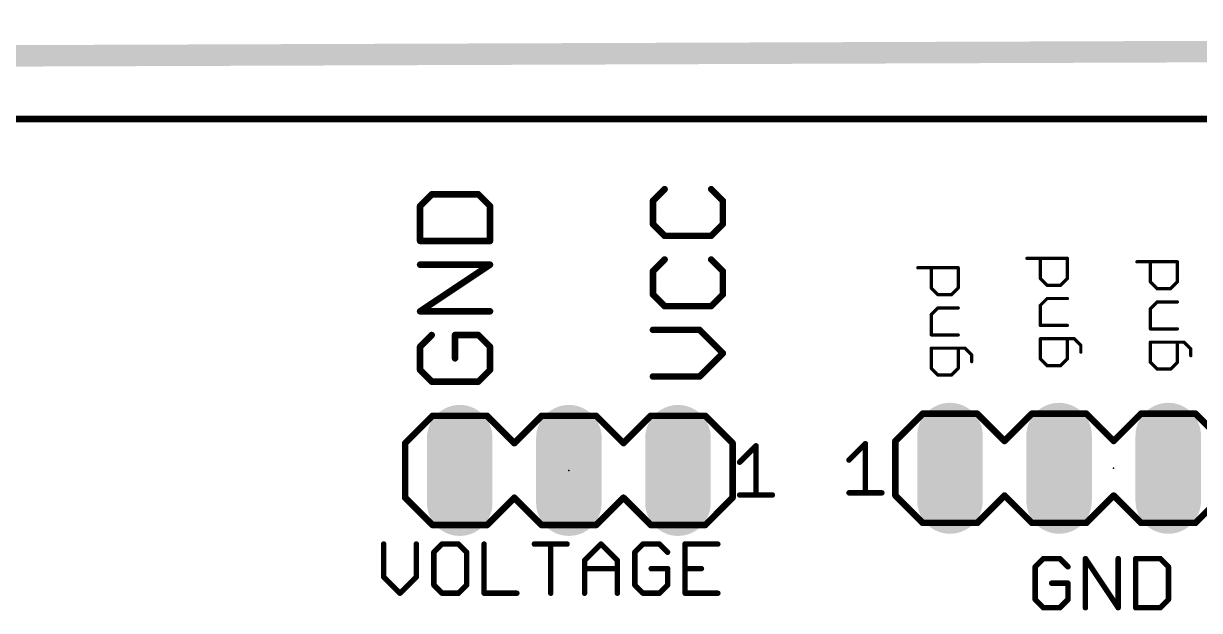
# Model space of a CAD drawing. Extents: x -18 to 155, y -13 to 99.
# Drawn here: x 10.21 to 37.58, y 85.56 to 99.22 of the extents above; entities that cross this region are included whole.
import ezdxf

# ---------------------------------------------------------------- set-up
doc = ezdxf.new("R2010")
doc.units = 0
for name, color, linetype in [('1', 22, 'CONTINUOUS'), ('17', 82, 'CONTINUOUS'), ('20', 253, 'CONTINUOUS'), ('21', 253, 'CONTINUOUS'), ('23', 7, 'CONTINUOUS'), ('25', 253, 'CONTINUOUS'), ('51', 253, 'CONTINUOUS')]:
    doc.layers.add(name, color=color, linetype=linetype)

# ---------------------------------------------------------------- blocks, each defined once
blk = doc.blocks.new('RECT')
blk.add_solid([(-0.5, -0.5), (0.5, -0.5), (-0.5, 0.5), (0.5, 0.5)])
blk = doc.blocks.new('LONGP100')
at = {"const_width": 1}
blk.add_lwpolyline([(-0.5, 0), (0.5, 0)], dxfattribs=at)
at = {"const_width": 0.5}
for points in [[(-0.5, 0.25, 1), (-0.5, -0.25)], [(0.5, -0.25, 1), (0.5, 0.25)]]:
    blk.add_lwpolyline(points, format="xyb", dxfattribs=at)

msp = doc.modelspace()

# ---------------------------------------------------------------- linework, layer by layer
at = {"layer": '1', "const_width": 0.5}
msp.add_lwpolyline([(-17.4, 98.37), (151.16, 98.97)], dxfattribs=at)
at = {"layer": '20', "const_width": 0.1524}
msp.add_lwpolyline([(-12, 97), (144, 97)], dxfattribs=at)
at = {"layer": '21'}
for points, const_width in [([(19.09, 89.455), (19.725, 90.09)], 0.1524), ([(19.725, 90.09), (20.995, 90.09)], 0.1524), ([(20.995, 90.09), (21.63, 89.455)], 0.1524), ([(21.63, 89.455), (22.265, 90.09)], 0.1524), ([(22.265, 90.09), (23.535, 90.09)], 0.1524), ([(23.535, 90.09), (24.17, 89.455)], 0.1524), ([(24.17, 89.455), (24.805, 90.09)], 0.1524), ([(24.805, 90.09), (26.075, 90.09)], 0.1524), ([(26.71, 89.455), (26.075, 90.09)], 0.1524), ([(31.135, 90.14), (30.5, 89.505)], 0.1524), ([(31.135, 90.14), (32.405, 90.14)], 0.1524), ([(32.405, 90.14), (33.04, 89.505)], 0.1524), ([(33.04, 89.505), (33.675, 90.14)], 0.1524), ([(33.675, 90.14), (34.945, 90.14)], 0.1524), ([(34.945, 90.14), (35.58, 89.505)], 0.1524), ([(35.58, 89.505), (36.215, 90.14)], 0.1524), ([(36.215, 90.14), (37.485, 90.14)], 0.1524), ([(37.485, 90.14), (38.12, 89.505)], 0.1524), ([(19.09, 88.185), (19.09, 89.455)], 0.1524), ([(26.71, 88.185), (26.71, 89.455)], 0.1524), ([(29.4205, 89.0611), (29.8018, 89.4425)], 0.127), ([(29.8018, 89.4425), (29.8018, 88.2985)], 0.127), ([(30.5, 89.505), (30.5, 88.235)], 0.1524), ([(26.8741, 89.0112), (27.2554, 89.3925)], 0.127), ([(27.2554, 89.3925), (27.2554, 88.2485)], 0.127), ([(19.725, 87.55), (19.09, 88.185)], 0.1524), ([(21.63, 88.185), (20.995, 87.55)], 0.1524), ([(22.265, 87.55), (21.63, 88.185)], 0.1524), ([(24.17, 88.185), (23.535, 87.55)], 0.1524), ([(24.805, 87.55), (24.17, 88.185)], 0.1524), ([(26.075, 87.55), (26.71, 88.185)], 0.1524), ([(26.8741, 88.2485), (27.6368, 88.2485)], 0.127), ([(29.4205, 88.2985), (30.1832, 88.2985)], 0.127), ([(30.5, 88.235), (31.135, 87.6)], 0.1524), ([(33.04, 88.235), (32.405, 87.6)], 0.1524), ([(33.675, 87.6), (33.04, 88.235)], 0.1524), ([(35.58, 88.235), (34.945, 87.6)], 0.1524), ([(36.215, 87.6), (35.58, 88.235)], 0.1524), ([(38.12, 88.235), (37.485, 87.6)], 0.1524), ([(20.995, 87.55), (19.725, 87.55)], 0.1524), ([(23.535, 87.55), (22.265, 87.55)], 0.1524), ([(26.075, 87.55), (24.805, 87.55)], 0.1524), ([(32.405, 87.6), (31.135, 87.6)], 0.1524), ([(34.945, 87.6), (33.675, 87.6)], 0.1524), ([(37.485, 87.6), (36.215, 87.6)], 0.1524)]:
    msp.add_lwpolyline(points, dxfattribs=dict(at, const_width=const_width))
for points, const_width in [([(19.725, 90.1281, 1), (19.725, 90.0519)], 0.0762), ([(19.7519, 90.0631, 1), (19.6981, 90.1169)], 0.0762), ([(21.0219, 90.1169, 1), (20.9681, 90.0631)], 0.0762), ([(20.995, 90.0519, 1), (20.995, 90.1281)], 0.0762), ([(22.265, 90.1281, 1), (22.265, 90.0519)], 0.0762), ([(22.2919, 90.0631, 1), (22.2381, 90.1169)], 0.0762), ([(23.5619, 90.1169, 1), (23.5081, 90.0631)], 0.0762), ([(23.535, 90.0519, 1), (23.535, 90.1281)], 0.0762), ([(24.805, 90.1281, 1), (24.805, 90.0519)], 0.0762), ([(24.8319, 90.0631, 1), (24.7781, 90.1169)], 0.0762), ([(26.1019, 90.1169, 1), (26.0481, 90.0631)], 0.0762), ([(26.075, 90.0519, 1), (26.075, 90.1281)], 0.0762), ([(31.135, 90.1781, 1), (31.135, 90.1019)], 0.0762), ([(31.1619, 90.1131, 1), (31.1081, 90.1669)], 0.0762), ([(32.4319, 90.1669, 1), (32.3781, 90.1131)], 0.0762), ([(32.405, 90.1019, 1), (32.405, 90.1781)], 0.0762), ([(33.675, 90.1781, 1), (33.675, 90.1019)], 0.0762), ([(33.7019, 90.1131, 1), (33.6481, 90.1669)], 0.0762), ([(34.9719, 90.1669, 1), (34.9181, 90.1131)], 0.0762), ([(34.945, 90.1019, 1), (34.945, 90.1781)], 0.0762), ([(36.215, 90.1781, 1), (36.215, 90.1019)], 0.0762), ([(36.2419, 90.1131, 1), (36.1881, 90.1669)], 0.0762), ([(37.5119, 90.1669, 1), (37.4581, 90.1131)], 0.0762), ([(37.485, 90.1019, 1), (37.485, 90.1781)], 0.0762), ([(19.1281, 89.455, 1), (19.0519, 89.455)], 0.0762), ([(19.0631, 89.4819, 1), (19.1169, 89.4281)], 0.0762), ([(21.6031, 89.4819, 1), (21.6569, 89.4281)], 0.0762), ([(21.6031, 89.4281, 1), (21.6569, 89.4819)], 0.0762), ([(24.1431, 89.4819, 1), (24.1969, 89.4281)], 0.0762), ([(24.1431, 89.4281, 1), (24.1969, 89.4819)], 0.0762), ([(26.7481, 89.455, 1), (26.6719, 89.455)], 0.0762), ([(26.6831, 89.4281, 1), (26.7369, 89.4819)], 0.0762), ([(29.8336, 89.4425, 1), (29.7701, 89.4425)], 0.0635), ([(29.8243, 89.42, 1), (29.7794, 89.4649)], 0.0635), ([(30.5381, 89.505, 1), (30.4619, 89.505)], 0.0762), ([(30.4731, 89.5319, 1), (30.5269, 89.4781)], 0.0762), ([(33.0131, 89.5319, 1), (33.0669, 89.4781)], 0.0762), ([(33.0131, 89.4781, 1), (33.0669, 89.5319)], 0.0762), ([(35.5531, 89.5319, 1), (35.6069, 89.4781)], 0.0762), ([(35.5531, 89.4781, 1), (35.6069, 89.5319)], 0.0762), ([(27.2872, 89.3925, 1), (27.2237, 89.3925)], 0.0635), ([(27.2779, 89.37, 1), (27.233, 89.4149)], 0.0635), ([(26.8517, 89.0336, 1), (26.8966, 88.9887)], 0.0635), ([(29.398, 89.0836, 1), (29.443, 89.0387)], 0.0635), ([(19.0519, 88.185, 1), (19.1281, 88.185)], 0.0762), ([(19.1169, 88.2119, 1), (19.0631, 88.1581)], 0.0762), ([(21.6569, 88.2119, 1), (21.6031, 88.1581)], 0.0762), ([(21.6569, 88.1581, 1), (21.6031, 88.2119)], 0.0762), ([(24.1969, 88.2119, 1), (24.1431, 88.1581)], 0.0762), ([(24.1969, 88.1581, 1), (24.1431, 88.2119)], 0.0762), ([(26.6719, 88.185, 1), (26.7481, 88.185)], 0.0762), ([(26.7369, 88.1581, 1), (26.6831, 88.2119)], 0.0762), ([(26.8741, 88.2803, 1), (26.8741, 88.2168)], 0.0635), ([(27.2237, 88.2485, 1), (27.2872, 88.2485)], 0.0635), ([(27.6368, 88.2168, 1), (27.6368, 88.2803)], 0.0635), ([(29.4205, 88.3303, 1), (29.4205, 88.2668)], 0.0635), ([(29.7701, 88.2985, 1), (29.8336, 88.2985)], 0.0635), ([(30.1832, 88.2668, 1), (30.1832, 88.3303)], 0.0635), ([(30.4619, 88.235, 1), (30.5381, 88.235)], 0.0762), ([(30.5269, 88.2619, 1), (30.4731, 88.2081)], 0.0762), ([(33.0669, 88.2619, 1), (33.0131, 88.2081)], 0.0762), ([(33.0669, 88.2081, 1), (33.0131, 88.2619)], 0.0762), ([(35.6069, 88.2619, 1), (35.5531, 88.2081)], 0.0762), ([(35.6069, 88.2081, 1), (35.5531, 88.2619)], 0.0762), ([(19.725, 87.5881, 1), (19.725, 87.5119)], 0.0762), ([(19.6981, 87.5231, 1), (19.7519, 87.5769)], 0.0762), ([(20.9681, 87.5769, 1), (21.0219, 87.5231)], 0.0762), ([(20.995, 87.5119, 1), (20.995, 87.5881)], 0.0762), ([(22.265, 87.5881, 1), (22.265, 87.5119)], 0.0762), ([(22.2381, 87.5231, 1), (22.2919, 87.5769)], 0.0762), ([(23.5081, 87.5769, 1), (23.5619, 87.5231)], 0.0762), ([(23.535, 87.5119, 1), (23.535, 87.5881)], 0.0762), ([(24.805, 87.5881, 1), (24.805, 87.5119)], 0.0762), ([(24.7781, 87.5231, 1), (24.8319, 87.5769)], 0.0762), ([(26.0481, 87.5769, 1), (26.1019, 87.5231)], 0.0762), ([(26.075, 87.5119, 1), (26.075, 87.5881)], 0.0762), ([(31.135, 87.6381, 1), (31.135, 87.5619)], 0.0762), ([(31.1081, 87.5731, 1), (31.1619, 87.6269)], 0.0762), ([(32.3781, 87.6269, 1), (32.4319, 87.5731)], 0.0762), ([(32.405, 87.5619, 1), (32.405, 87.6381)], 0.0762), ([(33.675, 87.6381, 1), (33.675, 87.5619)], 0.0762), ([(33.6481, 87.5731, 1), (33.7019, 87.6269)], 0.0762), ([(34.9181, 87.6269, 1), (34.9719, 87.5731)], 0.0762), ([(34.945, 87.5619, 1), (34.945, 87.6381)], 0.0762), ([(36.215, 87.6381, 1), (36.215, 87.5619)], 0.0762), ([(36.1881, 87.5731, 1), (36.2419, 87.6269)], 0.0762), ([(37.4581, 87.6269, 1), (37.5119, 87.5731)], 0.0762), ([(37.485, 87.5619, 1), (37.485, 87.6381)], 0.0762)]:
    msp.add_lwpolyline(points, format="xyb", dxfattribs=dict(at, const_width=const_width))
at = {"layer": '23'}
for p in [(22.9, 88.82), (35.58, 88.87)]:
    msp.add_point(p, dxfattribs=at)
at = {"layer": '25'}
for points, const_width in [([(19.708, 95.2452), (19.4368, 94.974)], 0.1524), ([(20.7926, 95.2452), (19.708, 95.2452)], 0.1524), ([(21.0638, 94.974), (20.7926, 95.2452)], 0.1524), ([(25.128, 95.3652), (24.8568, 95.094)], 0.1524), ([(26.4838, 95.094), (26.2126, 95.3652)], 0.1524), ([(19.4368, 94.974), (19.4368, 94.1605)], 0.1524), ([(21.0638, 94.1605), (21.0638, 94.974)], 0.1524), ([(24.8568, 95.094), (24.8568, 94.5517)], 0.1524), ([(26.4838, 94.5517), (26.4838, 95.094)], 0.1524), ([(24.8568, 94.5517), (25.128, 94.2805)], 0.1524), ([(26.2126, 94.2805), (26.4838, 94.5517)], 0.1524), ([(19.4368, 94.1605), (21.0638, 94.1605)], 0.1524), ([(25.128, 94.2805), (26.2126, 94.2805)], 0.1524), ([(19.4368, 92.5234), (21.0638, 93.608)], 0.1524), ([(21.0638, 93.608), (19.4368, 93.608)], 0.1524), ([(25.128, 93.728), (24.8568, 93.4569)], 0.1524), ([(26.4838, 93.4569), (26.2126, 93.728)], 0.1524), ([(33.5613, 93.7562), (34.5019, 93.7562)], 0.0762), ([(33.8748, 93.2859), (33.8748, 93.7562)], 0.0762), ([(34.5019, 93.7562), (34.5019, 93.2859)], 0.0762), ([(36.1213, 93.6762), (37.0619, 93.6762)], 0.0762), ([(36.4348, 93.2059), (36.4348, 93.6762)], 0.0762), ([(37.0619, 93.6762), (37.0619, 93.2059)], 0.0762), ([(24.8568, 93.4569), (24.8568, 92.9145)], 0.1524), ([(26.4838, 92.9145), (26.4838, 93.4569)], 0.1524), ([(31.0213, 93.5362), (31.9619, 93.5362)], 0.0762), ([(31.3348, 93.0659), (31.3348, 93.5362)], 0.0762), ([(31.9619, 93.5362), (31.9619, 93.0659)], 0.0762), ([(31.4916, 92.9091), (31.3348, 93.0659)], 0.0762), ([(31.9619, 93.0659), (31.8051, 92.9091)], 0.0762), ([(34.0316, 93.1291), (33.8748, 93.2859)], 0.0762), ([(34.3451, 93.1291), (34.0316, 93.1291)], 0.0762), ([(34.5019, 93.2859), (34.3451, 93.1291)], 0.0762), ([(36.5916, 93.0491), (36.4348, 93.2059)], 0.0762), ([(36.9051, 93.0491), (36.5916, 93.0491)], 0.0762), ([(37.0619, 93.2059), (36.9051, 93.0491)], 0.0762), ([(24.8568, 92.9145), (25.128, 92.6434)], 0.1524), ([(26.2126, 92.6434), (26.4838, 92.9145)], 0.1524), ([(31.8051, 92.9091), (31.4916, 92.9091)], 0.0762), ([(33.8748, 92.6639), (34.0316, 92.8207)], 0.0762), ([(34.0316, 92.8207), (34.5019, 92.8207)], 0.0762), ([(21.0638, 92.5234), (19.4368, 92.5234)], 0.1524), ([(25.128, 92.6434), (26.2126, 92.6434)], 0.1524), ([(31.3348, 92.4439), (31.4916, 92.6007)], 0.0762), ([(31.4916, 92.6007), (31.9619, 92.6007)], 0.0762), ([(33.8748, 92.1936), (33.8748, 92.6639)], 0.0762), ([(36.4348, 92.5839), (36.5916, 92.7407)], 0.0762), ([(36.4348, 92.1136), (36.4348, 92.5839)], 0.0762), ([(36.5916, 92.7407), (37.0619, 92.7407)], 0.0762), ([(31.3348, 91.9736), (31.3348, 92.4439)], 0.0762), ([(19.708, 91.9709), (19.4368, 91.6997)], 0.1524), ([(20.7926, 91.9709), (20.2503, 91.9709)], 0.1524), ([(20.2503, 91.9709), (20.2503, 91.4285)], 0.1524), ([(21.0638, 91.6997), (20.7926, 91.9709)], 0.1524), ([(25.9415, 92.0909), (24.8568, 92.0909)], 0.1524), ([(26.4838, 91.5485), (25.9415, 92.0909)], 0.1524), ([(31.9619, 91.9736), (31.3348, 91.9736)], 0.0762), ([(34.5019, 92.1936), (33.8748, 92.1936)], 0.0762), ([(37.0619, 92.1136), (36.4348, 92.1136)], 0.0762), ([(19.4368, 91.6997), (19.4368, 91.1574)], 0.1524), ([(21.0638, 91.1574), (21.0638, 91.6997)], 0.1524), ([(32.1187, 91.6652), (31.3348, 91.6652)], 0.0762), ([(31.3348, 91.6652), (31.3348, 91.1949)], 0.0762), ([(31.9619, 91.1949), (31.9619, 91.6652)], 0.0762), ([(32.2754, 91.5084), (32.1187, 91.6652)], 0.0762), ([(34.6587, 91.8852), (33.8748, 91.8852)], 0.0762), ([(33.8748, 91.8852), (33.8748, 91.4149)], 0.0762), ([(34.5019, 91.4149), (34.5019, 91.8852)], 0.0762), ([(34.8154, 91.7284), (34.6587, 91.8852)], 0.0762), ([(34.8154, 91.5716), (34.8154, 91.7284)], 0.0762), ([(37.2187, 91.8052), (36.4348, 91.8052)], 0.0762), ([(36.4348, 91.8052), (36.4348, 91.3349)], 0.0762), ([(37.0619, 91.3349), (37.0619, 91.8052)], 0.0762), ([(37.3754, 91.6484), (37.2187, 91.8052)], 0.0762), ([(25.9415, 91.0062), (26.4838, 91.5485)], 0.1524), ([(32.2754, 91.3516), (32.2754, 91.5084)], 0.0762), ([(33.8748, 91.4149), (34.0316, 91.2581)], 0.0762), ([(34.3451, 91.2581), (34.5019, 91.4149)], 0.0762), ([(37.3754, 91.4916), (37.3754, 91.6484)], 0.0762), ([(19.4368, 91.1574), (19.708, 90.8862)], 0.1524), ([(20.7926, 90.8862), (21.0638, 91.1574)], 0.1524), ([(31.3348, 91.1949), (31.4916, 91.0381)], 0.0762), ([(31.8051, 91.0381), (31.9619, 91.1949)], 0.0762), ([(34.0316, 91.2581), (34.3451, 91.2581)], 0.0762), ([(36.4348, 91.3349), (36.5916, 91.1781)], 0.0762), ([(36.5916, 91.1781), (36.9051, 91.1781)], 0.0762), ([(36.9051, 91.1781), (37.0619, 91.3349)], 0.0762), ([(19.708, 90.8862), (20.7926, 90.8862)], 0.1524), ([(24.8568, 91.0062), (25.9415, 91.0062)], 0.1524), ([(31.4916, 91.0381), (31.8051, 91.0381)], 0.0762), ([(18.5877, 87.1065), (18.5877, 86.3438)], 0.127), ([(19.3504, 86.3438), (19.3504, 87.1065)], 0.127), ([(19.9478, 87.1065), (19.7571, 86.9158)], 0.127), ([(20.3291, 87.1065), (19.9478, 87.1065)], 0.127), ([(20.5198, 86.9158), (20.3291, 87.1065)], 0.127), ([(20.9265, 87.1065), (20.9265, 85.9625)], 0.127), ([(22.0959, 87.1065), (22.8585, 87.1065)], 0.127), ([(22.4772, 85.9625), (22.4772, 87.1065)], 0.127), ([(23.2653, 86.7251), (23.6466, 87.1065)], 0.127), ([(23.6466, 87.1065), (24.0279, 86.7251)], 0.127), ([(24.6254, 87.1065), (24.4347, 86.9158)], 0.127), ([(25.0067, 87.1065), (24.6254, 87.1065)], 0.127), ([(25.1973, 86.9158), (25.0067, 87.1065)], 0.127), ([(26.3667, 87.1065), (25.6041, 87.1065)], 0.127), ([(25.6041, 87.1065), (25.6041, 85.9625)], 0.127), ([(19.7571, 86.9158), (19.7571, 86.1532)], 0.127), ([(20.5198, 86.1532), (20.5198, 86.9158)], 0.127), ([(23.2653, 85.9625), (23.2653, 86.7251)], 0.127), ([(24.0279, 86.7251), (24.0279, 85.9625)], 0.127), ([(24.4347, 86.9158), (24.4347, 86.1532)], 0.127), ([(33.9442, 86.7685), (33.7535, 86.5778)], 0.127), ([(34.3255, 86.7685), (33.9442, 86.7685)], 0.127), ([(34.5162, 86.5778), (34.3255, 86.7685)], 0.127), ([(34.9229, 85.6245), (34.9229, 86.7685)], 0.127), ([(34.9229, 86.7685), (35.6855, 85.6245)], 0.127), ([(35.6855, 85.6245), (35.6855, 86.7685)], 0.127), ([(36.0923, 86.7685), (36.0923, 85.6245)], 0.127), ([(36.6643, 86.7685), (36.0923, 86.7685)], 0.127), ([(36.8549, 86.5778), (36.6643, 86.7685)], 0.127), ([(23.2653, 86.5345), (24.0279, 86.5345)], 0.127), ([(25.1973, 86.5345), (24.816, 86.5345)], 0.127), ([(25.1973, 86.1532), (25.1973, 86.5345)], 0.127), ([(25.6041, 86.5345), (25.9854, 86.5345)], 0.127), ([(33.7535, 86.5778), (33.7535, 85.8152)], 0.127), ([(36.8549, 85.8152), (36.8549, 86.5778)], 0.127), ([(18.5877, 86.3438), (18.969, 85.9625)], 0.127), ([(18.969, 85.9625), (19.3504, 86.3438)], 0.127), ([(34.5162, 86.1965), (34.1348, 86.1965)], 0.127), ([(34.5162, 85.8152), (34.5162, 86.1965)], 0.127), ([(19.7571, 86.1532), (19.9478, 85.9625)], 0.127), ([(19.9478, 85.9625), (20.3291, 85.9625)], 0.127), ([(20.3291, 85.9625), (20.5198, 86.1532)], 0.127), ([(20.9265, 85.9625), (21.6892, 85.9625)], 0.127), ([(24.4347, 86.1532), (24.6254, 85.9625)], 0.127), ([(24.6254, 85.9625), (25.0067, 85.9625)], 0.127), ([(25.0067, 85.9625), (25.1973, 86.1532)], 0.127), ([(25.6041, 85.9625), (26.3667, 85.9625)], 0.127), ([(33.7535, 85.8152), (33.9442, 85.6245)], 0.127), ([(33.9442, 85.6245), (34.3255, 85.6245)], 0.127), ([(34.3255, 85.6245), (34.5162, 85.8152)], 0.127), ([(36.0923, 85.6245), (36.6643, 85.6245)], 0.127), ([(36.6643, 85.6245), (36.8549, 85.8152)], 0.127)]:
    msp.add_lwpolyline(points, dxfattribs=dict(at, const_width=const_width))
for points, const_width in [([(19.708, 95.2833, 1), (19.708, 95.2071)], 0.0762), ([(19.7349, 95.2182, 1), (19.681, 95.2721)], 0.0762), ([(20.8196, 95.2721, 1), (20.7657, 95.2182)], 0.0762), ([(20.7926, 95.2071, 1), (20.7926, 95.2833)], 0.0762), ([(25.1549, 95.3382, 1), (25.101, 95.3921)], 0.0762), ([(26.2396, 95.3921, 1), (26.1857, 95.3382)], 0.0762), ([(19.4749, 94.974, 1), (19.3987, 94.974)], 0.0762), ([(19.4099, 95.0009, 1), (19.4638, 94.9471)], 0.0762), ([(21.1019, 94.974, 1), (21.0257, 94.974)], 0.0762), ([(21.0369, 94.9471, 1), (21.0907, 95.0009)], 0.0762), ([(24.8949, 95.094, 1), (24.8187, 95.094)], 0.0762), ([(24.8299, 95.1209, 1), (24.8838, 95.0671)], 0.0762), ([(26.5219, 95.094, 1), (26.4457, 95.094)], 0.0762), ([(26.4569, 95.0671, 1), (26.5107, 95.1209)], 0.0762), ([(24.8838, 94.5786, 1), (24.8299, 94.5247)], 0.0762), ([(24.8187, 94.5517, 1), (24.8949, 94.5517)], 0.0762), ([(26.4457, 94.5517, 1), (26.5219, 94.5517)], 0.0762), ([(26.5107, 94.5247, 1), (26.4569, 94.5786)], 0.0762), ([(19.4368, 94.1986, 1), (19.4368, 94.1224)], 0.0762), ([(19.3987, 94.1605, 1), (19.4749, 94.1605)], 0.0762), ([(21.0257, 94.1605, 1), (21.1019, 94.1605)], 0.0762), ([(21.0638, 94.1224, 1), (21.0638, 94.1986)], 0.0762), ([(25.128, 94.3186, 1), (25.128, 94.2424)], 0.0762), ([(25.101, 94.2536, 1), (25.1549, 94.3075)], 0.0762), ([(26.1857, 94.3075, 1), (26.2396, 94.2536)], 0.0762), ([(26.2126, 94.2424, 1), (26.2126, 94.3186)], 0.0762), ([(19.4368, 93.6461, 1), (19.4368, 93.5699)], 0.0762), ([(21.0849, 93.5763, 1), (21.0427, 93.6397)], 0.0762), ([(21.0638, 93.5699, 1), (21.0638, 93.6461)], 0.0762), ([(25.1549, 93.7011, 1), (25.101, 93.755)], 0.0762), ([(26.2396, 93.755, 1), (26.1857, 93.7011)], 0.0762), ([(33.5613, 93.7753, 1), (33.5613, 93.7372)], 0.0381), ([(33.8939, 93.7562, 1), (33.8558, 93.7562)], 0.0381), ([(34.5209, 93.7562, 1), (34.4828, 93.7562)], 0.0381), ([(34.5019, 93.7372, 1), (34.5019, 93.7753)], 0.0381), ([(36.1213, 93.6953, 1), (36.1213, 93.6572)], 0.0381), ([(36.4539, 93.6762, 1), (36.4158, 93.6762)], 0.0381), ([(37.081, 93.6762, 1), (37.0429, 93.6762)], 0.0381), ([(37.0619, 93.6572, 1), (37.0619, 93.6953)], 0.0381), ([(24.8949, 93.4569, 1), (24.8187, 93.4569)], 0.0762), ([(24.8299, 93.4838, 1), (24.8838, 93.4299)], 0.0762), ([(26.5219, 93.4569, 1), (26.4457, 93.4569)], 0.0762), ([(26.4569, 93.4299, 1), (26.5107, 93.4838)], 0.0762), ([(31.0213, 93.5553, 1), (31.0213, 93.5172)], 0.0381), ([(31.3539, 93.5362, 1), (31.3158, 93.5362)], 0.0381), ([(31.9809, 93.5362, 1), (31.9428, 93.5362)], 0.0381), ([(31.9619, 93.5172, 1), (31.9619, 93.5553)], 0.0381), ([(31.3483, 93.0794, 1), (31.3214, 93.0524)], 0.0381), ([(31.3158, 93.0659, 1), (31.3539, 93.0659)], 0.0381), ([(31.9428, 93.0659, 1), (31.9809, 93.0659)], 0.0381), ([(31.9754, 93.0524, 1), (31.9484, 93.0794)], 0.0381), ([(33.8883, 93.2994, 1), (33.8614, 93.2724)], 0.0381), ([(33.8558, 93.2859, 1), (33.8939, 93.2859)], 0.0381), ([(34.0316, 93.1482, 1), (34.0316, 93.1101)], 0.0381), ([(34.0181, 93.1157, 1), (34.0451, 93.1426)], 0.0381), ([(34.3317, 93.1426, 1), (34.3586, 93.1157)], 0.0381), ([(34.3451, 93.1101, 1), (34.3451, 93.1482)], 0.0381), ([(34.4828, 93.2859, 1), (34.5209, 93.2859)], 0.0381), ([(34.5154, 93.2724, 1), (34.4884, 93.2994)], 0.0381), ([(36.4483, 93.2194, 1), (36.4214, 93.1924)], 0.0381), ([(36.4158, 93.2059, 1), (36.4539, 93.2059)], 0.0381), ([(36.5916, 93.0682, 1), (36.5916, 93.0301)], 0.0381), ([(36.5781, 93.0357, 1), (36.6051, 93.0626)], 0.0381), ([(36.8917, 93.0626, 1), (36.9186, 93.0357)], 0.0381), ([(36.9051, 93.0301, 1), (36.9051, 93.0682)], 0.0381), ([(37.0429, 93.2059, 1), (37.081, 93.2059)], 0.0381), ([(37.0754, 93.1924, 1), (37.0484, 93.2194)], 0.0381), ([(24.8838, 92.9415, 1), (24.8299, 92.8876)], 0.0762), ([(24.8187, 92.9145, 1), (24.8949, 92.9145)], 0.0762), ([(26.4457, 92.9145, 1), (26.5219, 92.9145)], 0.0762), ([(26.5107, 92.8876, 1), (26.4569, 92.9415)], 0.0762), ([(31.4916, 92.9282, 1), (31.4916, 92.8901)], 0.0381), ([(31.4781, 92.8957, 1), (31.5051, 92.9226)], 0.0381), ([(31.7917, 92.9226, 1), (31.8186, 92.8957)], 0.0381), ([(31.8051, 92.8901, 1), (31.8051, 92.9282)], 0.0381), ([(34.0316, 92.8397, 1), (34.0316, 92.8016)], 0.0381), ([(34.0451, 92.8072, 1), (34.0181, 92.8342)], 0.0381), ([(34.5019, 92.8016, 1), (34.5019, 92.8397)], 0.0381), ([(19.4368, 92.5615, 1), (19.4368, 92.4853)], 0.0762), ([(19.4157, 92.5551, 1), (19.4579, 92.4917)], 0.0762), ([(21.0638, 92.4853, 1), (21.0638, 92.5615)], 0.0762), ([(25.128, 92.6815, 1), (25.128, 92.6053)], 0.0762), ([(25.101, 92.6164, 1), (25.1549, 92.6703)], 0.0762), ([(26.1857, 92.6703, 1), (26.2396, 92.6164)], 0.0762), ([(26.2126, 92.6053, 1), (26.2126, 92.6815)], 0.0762), ([(31.4916, 92.6197, 1), (31.4916, 92.5816)], 0.0381), ([(31.5051, 92.5872, 1), (31.4781, 92.6142)], 0.0381), ([(31.9619, 92.5816, 1), (31.9619, 92.6197)], 0.0381), ([(33.8614, 92.6774, 1), (33.8883, 92.6504)], 0.0381), ([(33.8939, 92.6639, 1), (33.8558, 92.6639)], 0.0381), ([(36.4539, 92.5839, 1), (36.4158, 92.5839)], 0.0381), ([(36.4214, 92.5974, 1), (36.4483, 92.5704)], 0.0381), ([(36.5916, 92.7597, 1), (36.5916, 92.7216)], 0.0381), ([(36.6051, 92.7272, 1), (36.5781, 92.7542)], 0.0381), ([(37.0619, 92.7216, 1), (37.0619, 92.7597)], 0.0381), ([(31.3539, 92.4439, 1), (31.3158, 92.4439)], 0.0381), ([(31.3214, 92.4574, 1), (31.3483, 92.4304)], 0.0381), ([(19.7349, 91.9439, 1), (19.681, 91.9978)], 0.0762), ([(20.2503, 92.009, 1), (20.2503, 91.9328)], 0.0762), ([(20.2884, 91.9709, 1), (20.2122, 91.9709)], 0.0762), ([(20.8196, 91.9978, 1), (20.7657, 91.9439)], 0.0762), ([(20.7926, 91.9328, 1), (20.7926, 92.009)], 0.0762), ([(24.8568, 92.129, 1), (24.8568, 92.0528)], 0.0762), ([(25.9684, 92.1178, 1), (25.9145, 92.0639)], 0.0762), ([(25.9415, 92.0528, 1), (25.9415, 92.129)], 0.0762), ([(31.3348, 91.9927, 1), (31.3348, 91.9546)], 0.0381), ([(31.3158, 91.9736, 1), (31.3539, 91.9736)], 0.0381), ([(31.9619, 91.9546, 1), (31.9619, 91.9927)], 0.0381), ([(33.8748, 92.2127, 1), (33.8748, 92.1746)], 0.0381), ([(33.8558, 92.1936, 1), (33.8939, 92.1936)], 0.0381), ([(34.5019, 92.1746, 1), (34.5019, 92.2127)], 0.0381), ([(36.4348, 92.1327, 1), (36.4348, 92.0946)], 0.0381), ([(36.4158, 92.1136, 1), (36.4539, 92.1136)], 0.0381), ([(37.0619, 92.0946, 1), (37.0619, 92.1327)], 0.0381), ([(19.4749, 91.6997, 1), (19.3987, 91.6997)], 0.0762), ([(19.4099, 91.7266, 1), (19.4638, 91.6728)], 0.0762), ([(21.1019, 91.6997, 1), (21.0257, 91.6997)], 0.0762), ([(21.0369, 91.6728, 1), (21.0907, 91.7266)], 0.0762), ([(31.3539, 91.6652, 1), (31.3158, 91.6652)], 0.0381), ([(31.3348, 91.6842, 1), (31.3348, 91.6461)], 0.0381), ([(31.9809, 91.6652, 1), (31.9428, 91.6652)], 0.0381), ([(32.1321, 91.6786, 1), (32.1052, 91.6517)], 0.0381), ([(32.1187, 91.6461, 1), (32.1187, 91.6842)], 0.0381), ([(33.8748, 91.9042, 1), (33.8748, 91.8661)], 0.0381), ([(33.8939, 91.8852, 1), (33.8558, 91.8852)], 0.0381), ([(34.5209, 91.8852, 1), (34.4828, 91.8852)], 0.0381), ([(34.6721, 91.8986, 1), (34.6452, 91.8717)], 0.0381), ([(34.6587, 91.8661, 1), (34.6587, 91.9042)], 0.0381), ([(34.8345, 91.7284, 1), (34.7964, 91.7284)], 0.0381), ([(34.802, 91.7149, 1), (34.8289, 91.7419)], 0.0381), ([(36.4539, 91.8052, 1), (36.4158, 91.8052)], 0.0381), ([(36.4348, 91.8242, 1), (36.4348, 91.7861)], 0.0381), ([(37.081, 91.8052, 1), (37.0429, 91.8052)], 0.0381), ([(37.2321, 91.8186, 1), (37.2052, 91.7917)], 0.0381), ([(37.2187, 91.7861, 1), (37.2187, 91.8242)], 0.0381), ([(20.2122, 91.4285, 1), (20.2884, 91.4285)], 0.0762), ([(26.5107, 91.5216, 1), (26.4569, 91.5755)], 0.0762), ([(26.4569, 91.5216, 1), (26.5107, 91.5755)], 0.0762), ([(32.2945, 91.5084, 1), (32.2564, 91.5084)], 0.0381), ([(32.262, 91.4949, 1), (32.2889, 91.5219)], 0.0381), ([(33.8883, 91.4283, 1), (33.8614, 91.4014)], 0.0381), ([(33.8558, 91.4149, 1), (33.8939, 91.4149)], 0.0381), ([(34.4828, 91.4149, 1), (34.5209, 91.4149)], 0.0381), ([(34.5154, 91.4014, 1), (34.4884, 91.4283)], 0.0381), ([(34.7964, 91.5716, 1), (34.8345, 91.5716)], 0.0381), ([(37.3945, 91.6484, 1), (37.3564, 91.6484)], 0.0381), ([(37.3564, 91.4916, 1), (37.3945, 91.4916)], 0.0381), ([(37.362, 91.6349, 1), (37.3889, 91.6619)], 0.0381), ([(19.4638, 91.1843, 1), (19.4099, 91.1304)], 0.0762), ([(19.3987, 91.1574, 1), (19.4749, 91.1574)], 0.0762), ([(21.0257, 91.1574, 1), (21.1019, 91.1574)], 0.0762), ([(21.0907, 91.1304, 1), (21.0369, 91.1843)], 0.0762), ([(31.3158, 91.1949, 1), (31.3539, 91.1949)], 0.0381), ([(31.3483, 91.2083, 1), (31.3214, 91.1814)], 0.0381), ([(31.9428, 91.1949, 1), (31.9809, 91.1949)], 0.0381), ([(31.9754, 91.1814, 1), (31.9484, 91.2083)], 0.0381), ([(32.2564, 91.3516, 1), (32.2945, 91.3516)], 0.0381), ([(34.0316, 91.2771, 1), (34.0316, 91.2391)], 0.0381), ([(34.0181, 91.2446, 1), (34.0451, 91.2716)], 0.0381), ([(34.3317, 91.2716, 1), (34.3586, 91.2446)], 0.0381), ([(34.3451, 91.2391, 1), (34.3451, 91.2771)], 0.0381), ([(36.4158, 91.3349, 1), (36.4539, 91.3349)], 0.0381), ([(36.4483, 91.3483, 1), (36.4214, 91.3214)], 0.0381), ([(36.5916, 91.1971, 1), (36.5916, 91.1591)], 0.0381), ([(36.5781, 91.1646, 1), (36.6051, 91.1916)], 0.0381), ([(36.8917, 91.1916, 1), (36.9186, 91.1646)], 0.0381), ([(36.9051, 91.1591, 1), (36.9051, 91.1971)], 0.0381), ([(37.0429, 91.3349, 1), (37.081, 91.3349)], 0.0381), ([(37.0754, 91.3214, 1), (37.0484, 91.3483)], 0.0381), ([(19.708, 90.9243, 1), (19.708, 90.8481)], 0.0762), ([(19.681, 90.8593, 1), (19.7349, 90.9131)], 0.0762), ([(20.7657, 90.9131, 1), (20.8196, 90.8593)], 0.0762), ([(20.7926, 90.8481, 1), (20.7926, 90.9243)], 0.0762), ([(24.8568, 91.0443, 1), (24.8568, 90.9681)], 0.0762), ([(25.9145, 91.0331, 1), (25.9684, 90.9793)], 0.0762), ([(25.9415, 90.9681, 1), (25.9415, 91.0443)], 0.0762), ([(31.4916, 91.0571, 1), (31.4916, 91.0191)], 0.0381), ([(31.4781, 91.0246, 1), (31.5051, 91.0516)], 0.0381), ([(31.7917, 91.0516, 1), (31.8186, 91.0246)], 0.0381), ([(31.8051, 91.0191, 1), (31.8051, 91.0571)], 0.0381), ([(18.6195, 87.1065, 1), (18.556, 87.1065)], 0.0635), ([(19.3821, 87.1065, 1), (19.3186, 87.1065)], 0.0635), ([(19.9478, 87.1382, 1), (19.9478, 87.0747)], 0.0635), ([(19.9702, 87.084, 1), (19.9253, 87.1289)], 0.0635), ([(20.3515, 87.1289, 1), (20.3066, 87.084)], 0.0635), ([(20.3291, 87.0747, 1), (20.3291, 87.1382)], 0.0635), ([(20.9582, 87.1065, 1), (20.8948, 87.1065)], 0.0635), ([(22.0959, 87.1382, 1), (22.0959, 87.0747)], 0.0635), ([(22.509, 87.1065, 1), (22.4455, 87.1065)], 0.0635), ([(22.8585, 87.0747, 1), (22.8585, 87.1382)], 0.0635), ([(23.6691, 87.1289, 1), (23.6242, 87.084)], 0.0635), ([(23.6691, 87.084, 1), (23.6242, 87.1289)], 0.0635), ([(24.6254, 87.1382, 1), (24.6254, 87.0747)], 0.0635), ([(24.6478, 87.084, 1), (24.6029, 87.1289)], 0.0635), ([(25.0291, 87.1289, 1), (24.9842, 87.084)], 0.0635), ([(25.0067, 87.0747, 1), (25.0067, 87.1382)], 0.0635), ([(25.6358, 87.1065, 1), (25.5723, 87.1065)], 0.0635), ([(25.6041, 87.1382, 1), (25.6041, 87.0747)], 0.0635), ([(26.3667, 87.0747, 1), (26.3667, 87.1382)], 0.0635), ([(19.7889, 86.9158, 1), (19.7254, 86.9158)], 0.0635), ([(19.7347, 86.9383, 1), (19.7796, 86.8934)], 0.0635), ([(20.5515, 86.9158, 1), (20.488, 86.9158)], 0.0635), ([(20.4973, 86.8934, 1), (20.5422, 86.9383)], 0.0635), ([(23.297, 86.7251, 1), (23.2335, 86.7251)], 0.0635), ([(23.2428, 86.7476, 1), (23.2877, 86.7027)], 0.0635), ([(24.0597, 86.7251, 1), (23.9962, 86.7251)], 0.0635), ([(24.0055, 86.7027, 1), (24.0504, 86.7476)], 0.0635), ([(24.4664, 86.9158, 1), (24.4029, 86.9158)], 0.0635), ([(24.4122, 86.9383, 1), (24.4571, 86.8934)], 0.0635), ([(25.1749, 86.8934, 1), (25.2198, 86.9383)], 0.0635), ([(33.9442, 86.8002, 1), (33.9442, 86.7367)], 0.0635), ([(33.9666, 86.746, 1), (33.9217, 86.7909)], 0.0635), ([(34.3479, 86.7909, 1), (34.303, 86.746)], 0.0635), ([(34.3255, 86.7367, 1), (34.3255, 86.8002)], 0.0635), ([(34.9546, 86.7685, 1), (34.8911, 86.7685)], 0.0635), ([(34.9493, 86.7861, 1), (34.8965, 86.7509)], 0.0635), ([(35.7173, 86.7685, 1), (35.6538, 86.7685)], 0.0635), ([(36.124, 86.7685, 1), (36.0605, 86.7685)], 0.0635), ([(36.0923, 86.8002, 1), (36.0923, 86.7367)], 0.0635), ([(36.6867, 86.7909, 1), (36.6418, 86.746)], 0.0635), ([(36.6643, 86.7367, 1), (36.6643, 86.8002)], 0.0635), ([(23.2653, 86.5662, 1), (23.2653, 86.5027)], 0.0635), ([(24.0279, 86.5027, 1), (24.0279, 86.5662)], 0.0635), ([(24.816, 86.5662, 1), (24.816, 86.5027)], 0.0635), ([(25.2291, 86.5345, 1), (25.1656, 86.5345)], 0.0635), ([(25.1973, 86.5027, 1), (25.1973, 86.5662)], 0.0635), ([(25.6041, 86.5662, 1), (25.6041, 86.5027)], 0.0635), ([(25.9854, 86.5027, 1), (25.9854, 86.5662)], 0.0635), ([(33.7853, 86.5778, 1), (33.7218, 86.5778)], 0.0635), ([(33.731, 86.6003, 1), (33.776, 86.5554)], 0.0635), ([(34.4937, 86.5554, 1), (34.5386, 86.6003)], 0.0635), ([(36.8867, 86.5778, 1), (36.8232, 86.5778)], 0.0635), ([(36.8325, 86.5554, 1), (36.8774, 86.6003)], 0.0635), ([(18.6102, 86.3663, 1), (18.5653, 86.3214)], 0.0635), ([(18.556, 86.3438, 1), (18.6195, 86.3438)], 0.0635), ([(19.3186, 86.3438, 1), (19.3821, 86.3438)], 0.0635), ([(19.3728, 86.3214, 1), (19.3279, 86.3663)], 0.0635), ([(34.1348, 86.2282, 1), (34.1348, 86.1647)], 0.0635), ([(34.5479, 86.1965, 1), (34.4844, 86.1965)], 0.0635), ([(34.5162, 86.1647, 1), (34.5162, 86.2282)], 0.0635), ([(18.9466, 85.985, 1), (18.9915, 85.94)], 0.0635), ([(18.9466, 85.94, 1), (18.9915, 85.985)], 0.0635), ([(19.7796, 86.1756, 1), (19.7347, 86.1307)], 0.0635), ([(19.7254, 86.1532, 1), (19.7889, 86.1532)], 0.0635), ([(19.9478, 85.9943, 1), (19.9478, 85.9308)], 0.0635), ([(19.9253, 85.94, 1), (19.9702, 85.985)], 0.0635), ([(20.3066, 85.985, 1), (20.3515, 85.94)], 0.0635), ([(20.3291, 85.9308, 1), (20.3291, 85.9943)], 0.0635), ([(20.488, 86.1532, 1), (20.5515, 86.1532)], 0.0635), ([(20.5422, 86.1307, 1), (20.4973, 86.1756)], 0.0635), ([(20.9265, 85.9943, 1), (20.9265, 85.9308)], 0.0635), ([(20.8948, 85.9625, 1), (20.9582, 85.9625)], 0.0635), ([(21.6892, 85.9308, 1), (21.6892, 85.9943)], 0.0635), ([(22.4455, 85.9625, 1), (22.509, 85.9625)], 0.0635), ([(23.2335, 85.9625, 1), (23.297, 85.9625)], 0.0635), ([(23.9962, 85.9625, 1), (24.0597, 85.9625)], 0.0635), ([(24.4029, 86.1532, 1), (24.4664, 86.1532)], 0.0635), ([(24.4571, 86.1756, 1), (24.4122, 86.1307)], 0.0635), ([(24.6254, 85.9943, 1), (24.6254, 85.9308)], 0.0635), ([(24.6029, 85.94, 1), (24.6478, 85.985)], 0.0635), ([(24.9842, 85.985, 1), (25.0291, 85.94)], 0.0635), ([(25.0067, 85.9308, 1), (25.0067, 85.9943)], 0.0635), ([(25.1656, 86.1532, 1), (25.2291, 86.1532)], 0.0635), ([(25.2198, 86.1307, 1), (25.1749, 86.1756)], 0.0635), ([(25.5723, 85.9625, 1), (25.6358, 85.9625)], 0.0635), ([(25.6041, 85.9943, 1), (25.6041, 85.9308)], 0.0635), ([(26.3667, 85.9308, 1), (26.3667, 85.9943)], 0.0635), ([(33.776, 85.8376, 1), (33.731, 85.7927)], 0.0635), ([(33.7218, 85.8152, 1), (33.7853, 85.8152)], 0.0635), ([(33.9442, 85.6563, 1), (33.9442, 85.5927)], 0.0635), ([(33.9217, 85.602, 1), (33.9666, 85.647)], 0.0635), ([(34.303, 85.647, 1), (34.3479, 85.602)], 0.0635), ([(34.3255, 85.5927, 1), (34.3255, 85.6563)], 0.0635), ([(34.4844, 85.8152, 1), (34.5479, 85.8152)], 0.0635), ([(34.5386, 85.7927, 1), (34.4937, 85.8376)], 0.0635), ([(35.6591, 85.6069, 1), (35.712, 85.6421)], 0.0635), ([(36.0923, 85.6563, 1), (36.0923, 85.5927)], 0.0635), ([(36.6418, 85.647, 1), (36.6867, 85.602)], 0.0635), ([(36.6643, 85.5927, 1), (36.6643, 85.6563)], 0.0635), ([(36.8232, 85.8152, 1), (36.8867, 85.8152)], 0.0635), ([(36.8774, 85.7927, 1), (36.8325, 85.8376)], 0.0635), ([(34.8911, 85.6245, 1), (34.9546, 85.6245)], 0.0635), ([(35.6538, 85.6245, 1), (35.7173, 85.6245)], 0.0635), ([(36.0605, 85.6245, 1), (36.124, 85.6245)], 0.0635)]:
    msp.add_lwpolyline(points, format="xyb", dxfattribs=dict(at, const_width=const_width))

# ---------------------------------------------------------------- block references
at = {"layer": '17', "xscale": 1.524, "yscale": 1.524}
for p, rotation in [((20.36, 88.82), 270), ((22.9, 88.82), 270), ((25.44, 88.82), 270), ((31.77, 88.87), 90), ((34.31, 88.87), 90), ((36.85, 88.87), 90)]:
    msp.add_blockref('LONGP100', p, dxfattribs=dict(at, rotation=rotation))
at = {"layer": '51', "xscale": 0.508, "yscale": 0.508, "rotation": 180}
for p in [(20.36, 88.82), (22.9, 88.82), (25.44, 88.82)]:
    msp.add_blockref('RECT', p, dxfattribs=at)
at = {"layer": '51', "xscale": 0.508, "yscale": 0.508}
for p in [(31.77, 88.87), (34.31, 88.87), (36.85, 88.87)]:
    msp.add_blockref('RECT', p, dxfattribs=at)

doc.saveas('drawing.dxf')
